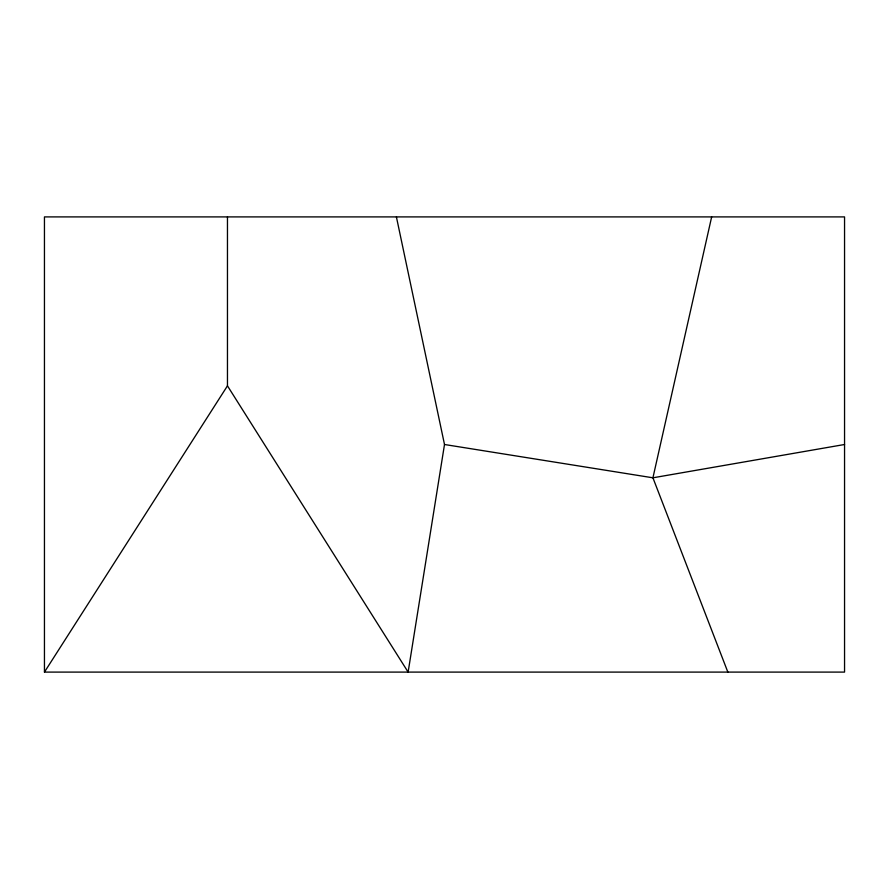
<?xml version="1.0" encoding="UTF-8"?>
<svg xmlns="http://www.w3.org/2000/svg" width="889" height="889" viewBox="0 0 889 889"><rect width="100%" height="100%" fill="white"/><g stroke="black" fill="none" stroke-linecap="round" stroke-linejoin="round"><path stroke-width="1.33" d="M396.405 216.905L444.5 444.5L408.129 672.095L227.462 385.837L227.462 216.905M711.656 216.905L652.926 477.804L727.847 672.095M44.45 672.095L44.45 216.905L844.55 216.905L844.55 672.095L44.45 672.095L227.462 385.837M844.55 444.5L652.926 477.804L444.5 444.5"/></g></svg>
